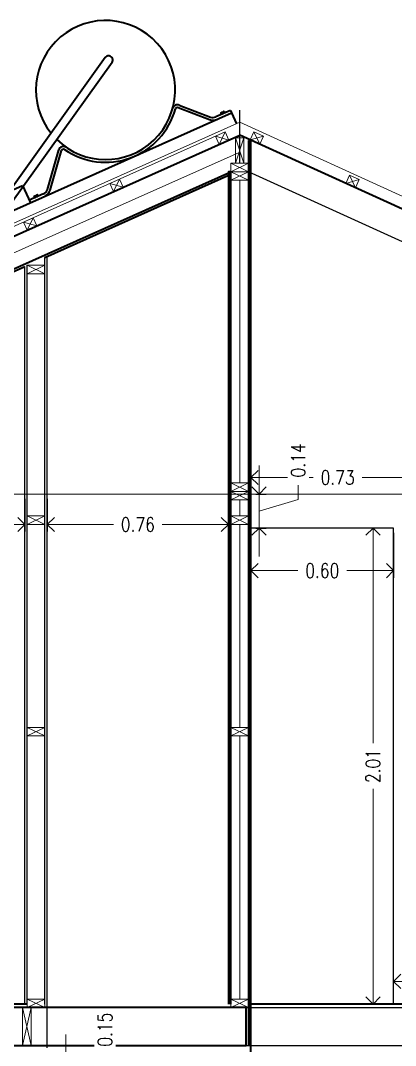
# Model space of a CAD drawing. Header units: inches. Extents: x -102.5 to -49.9, y 36.2 to 69.9.
# Drawn here: x -62.157 to -60.576, y 60.561 to 64.889 of the extents above; entities that cross this region are included whole.
import ezdxf

# ---------------------------------------------------------------- set-up
doc = ezdxf.new("R2010")
doc.units = ezdxf.units.IN
doc.header["$MEASUREMENT"] = 0
doc.layers.get('DEFPOINTS').update_dxf_attribs({"color": 210})
for name, color, linetype, lineweight in [('A-ANNO-DIMS', 3, 'Continuous', 18), ('A-DETL-MBND', 3, 'Continuous', 18), ('A-ELEV-IDEN', 3, 'Continuous', 18), ('A-ELEV-MBE1', 7, 'Continuous', 35), ('A-ELEV-MBE2', 4, 'Continuous', 25), ('A-SECT-MCUT', 7, 'Continuous', 35), ('A-WALL-PATT', 8, 'Continuous', 18), ('A-WALL-STUD', 3, 'Continuous', 18), ('arredi', 7, 'Continuous', 20)]:
    doc.layers.add(name, color=color, linetype=linetype, lineweight=lineweight)
doc.styles.add('E-ROMANS', font='romans.shx', dxfattribs={"width": 0.8})
doc.dimstyles.new('Fabio1', dxfattribs={"dimscale": 0.001, "dimtxt": 60, "dimasz": 60, "dimexe": 30, "dimexo": 20, "dimgap": 30, "dimtad": 0, "dimzin": 0, "dimdsep": 46, "dimtxsty": 'E-ROMANS', "dimblk": 'OPEN90', "dimcen": 90, "dimclrd": 3, "dimclre": 3, "dimclrt": 3, "dimadec": 0, "dimazin": 0, "dimtfac": 1, "dimtmove": 1, "dimatfit": 3, "dimldrblk": 'OPEN90', "dimfxl": 1, "dimtfill": 1, "dimtolj": 1, "dimtzin": 0, "dimlwd": -1, "dimarcsym": 0})

# ---------------------------------------------------------------- blocks, each defined once
blk = doc.blocks.new('_Open90')
at = {"color": 0, "linetype": 'ByBlock', "lineweight": -2}
for p, q in [((0, 0), (-1, 0)), ((-0.5, 0.5), (0, 0)), ((0, 0), (-0.5, -0.5))]:
    blk.add_line(p, q, dxfattribs=at)
blk = doc.blocks.new('*D1451')
at = {"layer": 'A-ANNO-DIMS', "color": 3, "lineweight": -2, "transparency": 16777216}
for p, q in [((-61.1855, 62.7256), (-61.1855, 62.5359)), ((-60.5835, 62.7256), (-60.5835, 62.5359))]:
    blk.add_line(p, q, dxfattribs=at)
at = {"layer": 'A-ANNO-DIMS', "color": 3, "transparency": 16777216}
for p, q in [((-61.1255, 62.5659), (-60.9877, 62.5659)), ((-60.6435, 62.5659), (-60.7814, 62.5659))]:
    blk.add_line(p, q, dxfattribs=at)
at = {"layer": 'DEFPOINTS', "color": 0, "transparency": 16777216}
for p in [(-61.1855, 62.7456), (-60.5835, 62.7456), (-60.5835, 62.5659)]:
    blk.add_point(p, dxfattribs=at)
at = {"layer": 'A-ANNO-DIMS', "color": 3, "transparency": 16777216, "xscale": 0.06, "yscale": 0.06, "zscale": 0.06, "rotation": 180}
blk.add_blockref('_Open90', (-61.1855, 62.5659), dxfattribs=at)
at = {"layer": 'A-ANNO-DIMS', "color": 3, "transparency": 16777216, "xscale": 0.06, "yscale": 0.06, "zscale": 0.06}
blk.add_blockref('_Open90', (-60.5835, 62.5659), dxfattribs=at)
at = {"layer": 'A-ANNO-DIMS', "color": 3, "transparency": 16777216, "insert": (-60.8845, 62.5659), "char_height": 0.06, "attachment_point": 5, "style": 'E-ROMANS', "bg_fill": 3, "box_fill_scale": 1.25, "bg_fill_color": 256, "bg_fill_true_color": 13158600, "bg_fill_transparency": 0}
blk.add_mtext('\\A1;0.60', dxfattribs=at)
blk = doc.blocks.new('*D1452')
at = {"layer": 'A-ANNO-DIMS', "color": 3, "lineweight": -2, "transparency": 16777216}
for p, q in [((-60.6035, 62.7456), (-60.7005, 62.7456)), ((-60.6035, 60.7356), (-60.7005, 60.7356))]:
    blk.add_line(p, q, dxfattribs=at)
at = {"layer": 'A-ANNO-DIMS', "color": 3, "transparency": 16777216}
for p, q in [((-60.6705, 62.6856), (-60.6705, 61.8368)), ((-60.6705, 60.7956), (-60.6705, 61.6443))]:
    blk.add_line(p, q, dxfattribs=at)
at = {"layer": 'DEFPOINTS', "color": 0, "transparency": 16777216}
for p in [(-60.5835, 62.7456), (-60.6705, 60.7356), (-60.5835, 60.7356)]:
    blk.add_point(p, dxfattribs=at)
at = {"layer": 'A-ANNO-DIMS', "color": 3, "transparency": 16777216, "xscale": 0.06, "yscale": 0.06, "zscale": 0.06}
for p, rotation in [((-60.6705, 62.7456), 90), ((-60.6705, 60.7356), 270)]:
    blk.add_blockref('_Open90', p, dxfattribs=dict(at, rotation=rotation))
at = {"layer": 'A-ANNO-DIMS', "color": 3, "transparency": 16777216, "insert": (-60.6705, 61.7406), "char_height": 0.06, "attachment_point": 5, "rotation": 90, "style": 'E-ROMANS', "bg_fill": 3, "box_fill_scale": 1.25, "bg_fill_color": 256, "bg_fill_true_color": 13158600, "bg_fill_transparency": 0}
blk.add_mtext('\\A1;2.01', dxfattribs=at)
blk = doc.blocks.new('*D1447')
at = {"layer": 'A-ANNO-DIMS', "color": 3, "lineweight": -2, "transparency": 16777216}
for p, q in [((-60.5835, 60.7556), (-60.5835, 60.8612)), ((-60.1702, 60.7556), (-60.1702, 60.8612))]:
    blk.add_line(p, q, dxfattribs=at)
at = {"layer": 'A-ANNO-DIMS', "color": 3, "transparency": 16777216}
for p, q in [((-60.5235, 60.8312), (-60.4731, 60.8312)), ((-60.2302, 60.8312), (-60.2806, 60.8312))]:
    blk.add_line(p, q, dxfattribs=at)
at = {"layer": 'DEFPOINTS', "color": 0, "transparency": 16777216}
for p in [(-60.1702, 60.8312), (-60.5835, 60.7356), (-60.1702, 60.7356)]:
    blk.add_point(p, dxfattribs=at)
at = {"layer": 'A-ANNO-DIMS', "color": 3, "transparency": 16777216, "xscale": 0.06, "yscale": 0.06, "zscale": 0.06, "rotation": 180}
blk.add_blockref('_Open90', (-60.5835, 60.8312), dxfattribs=at)
at = {"layer": 'A-ANNO-DIMS', "color": 3, "transparency": 16777216, "xscale": 0.06, "yscale": 0.06, "zscale": 0.06}
blk.add_blockref('_Open90', (-60.1702, 60.8312), dxfattribs=at)
at = {"layer": 'A-ANNO-DIMS', "color": 3, "transparency": 16777216, "insert": (-60.3769, 60.8312), "char_height": 0.06, "attachment_point": 5, "style": 'E-ROMANS', "bg_fill": 3, "box_fill_scale": 1.25, "bg_fill_color": 256, "bg_fill_true_color": 13158600, "bg_fill_transparency": 0}
blk.add_mtext('\\A1;0.41', dxfattribs=at)
blk = doc.blocks.new('*D1448')
at = {"layer": 'A-ANNO-DIMS', "color": 3, "lineweight": -2, "transparency": 16777216}
for p, q in [((-61.1855, 62.9093), (-61.1855, 62.9889)), ((-60.4542, 62.8556), (-60.4542, 62.9889))]:
    blk.add_line(p, q, dxfattribs=at)
at = {"layer": 'A-ANNO-DIMS', "color": 3, "transparency": 16777216}
for p, q in [((-61.1255, 62.9589), (-60.923, 62.9589)), ((-60.5142, 62.9589), (-60.7167, 62.9589))]:
    blk.add_line(p, q, dxfattribs=at)
at = {"layer": 'DEFPOINTS', "color": 0, "transparency": 16777216}
for p in [(-61.1855, 62.9589), (-61.1855, 62.8893), (-60.4542, 62.8356)]:
    blk.add_point(p, dxfattribs=at)
at = {"layer": 'A-ANNO-DIMS', "color": 3, "transparency": 16777216, "xscale": 0.06, "yscale": 0.06, "zscale": 0.06, "rotation": 180}
blk.add_blockref('_Open90', (-61.1855, 62.9589), dxfattribs=at)
at = {"layer": 'A-ANNO-DIMS', "color": 3, "transparency": 16777216, "xscale": 0.06, "yscale": 0.06, "zscale": 0.06}
blk.add_blockref('_Open90', (-60.4542, 62.9589), dxfattribs=at)
at = {"layer": 'A-ANNO-DIMS', "color": 3, "transparency": 16777216, "insert": (-60.8198, 62.9589), "char_height": 0.06, "attachment_point": 5, "style": 'E-ROMANS', "bg_fill": 3, "box_fill_scale": 1.25, "bg_fill_color": 256, "bg_fill_true_color": 13158600, "bg_fill_transparency": 0}
blk.add_mtext('\\A1;0.73', dxfattribs=at)
blk = doc.blocks.new('*D1449')
at = {"layer": 'A-ANNO-DIMS', "color": 3, "transparency": 16777216}
for p, q in [((-61.1511, 62.9493), (-61.1511, 63.0093)), ((-60.9861, 62.8669), (-60.9861, 62.9269)), ((-61.1511, 62.8893), (-61.1511, 62.7456)), ((-61.1511, 62.8893), (-61.1511, 62.7456)), ((-61.1511, 62.8174), (-60.9861, 62.8669)), ((-61.1511, 62.6856), (-61.1511, 62.6256))]:
    blk.add_line(p, q, dxfattribs=at)
at = {"layer": 'A-ANNO-DIMS', "color": 3, "lineweight": -2, "transparency": 16777216}
for p, q in [((-61.1655, 62.8893), (-61.1211, 62.8893)), ((-61.1655, 62.7456), (-61.1211, 62.7456))]:
    blk.add_line(p, q, dxfattribs=at)
at = {"layer": 'DEFPOINTS', "color": 0, "transparency": 16777216}
for p in [(-61.1855, 62.8893), (-61.1855, 62.7456), (-61.1511, 62.7456)]:
    blk.add_point(p, dxfattribs=at)
at = {"layer": 'A-ANNO-DIMS', "color": 3, "transparency": 16777216, "xscale": 0.06, "yscale": 0.06, "zscale": 0.06}
for p, rotation in [((-61.1511, 62.8893), 270), ((-61.1511, 62.7456), 90)]:
    blk.add_blockref('_Open90', p, dxfattribs=dict(at, rotation=rotation))
at = {"layer": 'A-ANNO-DIMS', "color": 3, "transparency": 16777216, "insert": (-60.9861, 63.0312), "char_height": 0.06, "attachment_point": 5, "rotation": 90, "style": 'E-ROMANS', "bg_fill": 3, "box_fill_scale": 1.25, "bg_fill_color": 256, "bg_fill_true_color": 13158600, "bg_fill_transparency": 0}
blk.add_mtext('\\A1;0.14', dxfattribs=at)
blk = doc.blocks.new('*D1433')
at = {"layer": 'A-ANNO-DIMS', "color": 3, "transparency": 16777216}
for p, q in [((-61.9664, 60.5476), (-61.9664, 60.6076)), ((-61.8014, 60.4641), (-61.8014, 60.5241)), ((-61.9664, 60.4876), (-61.9664, 60.3416)), ((-61.9664, 60.4876), (-61.9664, 60.3416)), ((-61.9664, 60.4146), (-61.8014, 60.4641)), ((-61.9664, 60.2816), (-61.9664, 60.2216))]:
    blk.add_line(p, q, dxfattribs=at)
at = {"layer": 'A-ANNO-DIMS', "color": 3, "lineweight": -2, "transparency": 16777216}
for p, q in [((-61.9795, 60.4876), (-61.9364, 60.4876)), ((-61.9795, 60.3416), (-61.9364, 60.3416))]:
    blk.add_line(p, q, dxfattribs=at)
at = {"layer": 'DEFPOINTS', "color": 0, "transparency": 16777216}
for p in [(-61.9995, 60.4876), (-61.9995, 60.3416), (-61.9664, 60.3416)]:
    blk.add_point(p, dxfattribs=at)
at = {"layer": 'A-ANNO-DIMS', "color": 3, "transparency": 16777216, "xscale": 0.06, "yscale": 0.06, "zscale": 0.06}
for p, rotation in [((-61.9664, 60.4876), 270), ((-61.9664, 60.3416), 90)]:
    blk.add_blockref('_Open90', p, dxfattribs=dict(at, rotation=rotation))
at = {"layer": 'A-ANNO-DIMS', "color": 3, "transparency": 16777216, "insert": (-61.8014, 60.6272), "char_height": 0.06, "attachment_point": 5, "rotation": 90, "style": 'E-ROMANS', "bg_fill": 3, "box_fill_scale": 1.25, "bg_fill_color": 256, "bg_fill_true_color": 13158600, "bg_fill_transparency": 0}
blk.add_mtext('\\A1;0.15', dxfattribs=at)
blk = doc.blocks.new('*D1407')
at = {"layer": 'A-ANNO-DIMS', "color": 3, "lineweight": -2, "transparency": 16777216}
for p, q in [((-64.3125, 62.8694), (-64.3125, 62.7306)), ((-62.1395, 62.8693), (-62.1395, 62.7306))]:
    blk.add_line(p, q, dxfattribs=at)
at = {"layer": 'A-ANNO-DIMS', "color": 3, "transparency": 16777216}
for p, q in [((-64.2525, 62.7606), (-63.3291, 62.7606)), ((-62.1995, 62.7606), (-63.1229, 62.7606))]:
    blk.add_line(p, q, dxfattribs=at)
at = {"layer": 'DEFPOINTS', "color": 0, "transparency": 16777216}
for p in [(-64.3125, 62.8894), (-62.1395, 62.8893), (-62.1395, 62.7606)]:
    blk.add_point(p, dxfattribs=at)
at = {"layer": 'A-ANNO-DIMS', "color": 3, "transparency": 16777216, "xscale": 0.06, "yscale": 0.06, "zscale": 0.06, "rotation": 180}
blk.add_blockref('_Open90', (-64.3125, 62.7606), dxfattribs=at)
at = {"layer": 'A-ANNO-DIMS', "color": 3, "transparency": 16777216, "xscale": 0.06, "yscale": 0.06, "zscale": 0.06}
blk.add_blockref('_Open90', (-62.1395, 62.7606), dxfattribs=at)
at = {"layer": 'A-ANNO-DIMS', "color": 3, "transparency": 16777216, "insert": (-63.226, 62.7606), "char_height": 0.06, "attachment_point": 5, "style": 'E-ROMANS', "bg_fill": 3, "box_fill_scale": 1.25, "bg_fill_color": 256, "bg_fill_true_color": 13158600, "bg_fill_transparency": 0}
blk.add_mtext('\\A1;2.17', dxfattribs=at)
blk = doc.blocks.new('*D1408')
at = {"layer": 'A-ANNO-DIMS', "color": 3, "lineweight": -2, "transparency": 16777216}
for p, q in [((-62.0445, 62.8693), (-62.0445, 62.7306)), ((-61.2805, 62.8693), (-61.2805, 62.7305))]:
    blk.add_line(p, q, dxfattribs=at)
at = {"layer": 'A-ANNO-DIMS', "color": 3, "transparency": 16777216}
for p, q in [((-61.9845, 62.7606), (-61.7657, 62.7605)), ((-61.3405, 62.7605), (-61.5594, 62.7605))]:
    blk.add_line(p, q, dxfattribs=at)
at = {"layer": 'DEFPOINTS', "color": 0, "transparency": 16777216}
for p in [(-62.0445, 62.8893), (-61.2805, 62.8893), (-61.2805, 62.7605)]:
    blk.add_point(p, dxfattribs=at)
at = {"layer": 'A-ANNO-DIMS', "color": 3, "transparency": 16777216, "xscale": 0.06, "yscale": 0.06, "zscale": 0.06}
for p, rotation in [((-62.0445, 62.7606), 179.9982215847803), ((-61.2805, 62.7605), 359.9982215847803)]:
    blk.add_blockref('_Open90', p, dxfattribs=dict(at, rotation=rotation))
at = {"layer": 'A-ANNO-DIMS', "color": 3, "transparency": 16777216, "insert": (-61.6625, 62.7605), "char_height": 0.06, "attachment_point": 5, "rotation": 359.9982, "style": 'E-ROMANS', "bg_fill": 3, "box_fill_scale": 1.25, "bg_fill_color": 256, "bg_fill_true_color": 13158600, "bg_fill_transparency": 0}
blk.add_mtext('\\A1;0.76', dxfattribs=at)

msp = doc.modelspace()

# ---------------------------------------------------------------- linework, layer by layer
for p, q in [((-62.0545, 60.7356), (-62.0545, 63.8888)), ((-62.0445, 60.5506), (-62.0445, 63.8933)), ((-62.1395, 60.7356), (-62.1395, 63.8507)), ((-62.1295, 60.7356), (-62.1295, 63.8552)), ((-60.5835, 62.7456), (-61.1855, 62.7456)), ((-60.5835, 60.7356), (-60.5835, 62.7456)), ((-61.1945, 60.7356), (-60.5835, 60.7356)), ((-61.32, 60.5606), (-60.5298, 60.5606))]:
    msp.add_line(p, q)
msp.add_lwpolyline([(-61.233, 64.2866), (-61.233, 64.5099)])
at = {"layer": 'A-DETL-MBND'}
for p, q in [((-64.4115, 63.0369), (-61.233, 64.4595)), ((-61.233, 64.4595), (-58.2694, 63.1051))]:
    msp.add_line(p, q, dxfattribs=at)
at = {"layer": 'A-ELEV-IDEN'}
msp.add_lwpolyline([(-61.2941, 64.4186), (-64.0325, 63.1932)], dxfattribs=at)
at = {"layer": 'A-ELEV-MBE1'}
for p, q in [((-61.8001, 64.7323), (-62.2268, 64.136)), ((-61.7713, 64.7112), (-62.1979, 64.1151)), ((-61.4922, 64.5209), (-61.3602, 64.4705)), ((-61.4881, 64.5317), (-61.3561, 64.4813)), ((-61.2723, 64.5093), (-61.3333, 64.482)), ((-61.3102, 64.4929), (-61.3128, 64.4986)), ((-61.3125, 64.4993), (-61.2991, 64.5053)), ((-61.3072, 64.4943), (-61.3098, 64.5)), ((-61.3014, 64.5037), (-61.2988, 64.498)), ((-61.2984, 64.5051), (-61.2958, 64.4994)), ((-61.2723, 64.5093), (-61.2675, 64.4987)), ((-62.0437, 64.1757), (-61.9961, 64.3432)), ((-62.0326, 64.1725), (-61.9848, 64.3402)), ((-62.0602, 64.1567), (-62.1206, 64.1297)), ((-62.1001, 64.1469), (-62.0867, 64.1529)), ((-62.0948, 64.1418), (-62.0974, 64.1475)), ((-62.089, 64.1513), (-62.0864, 64.1455)), ((-62.086, 64.1526), (-62.0834, 64.1469)), ((-62.1206, 64.1297), (-62.1158, 64.1191)), ((-62.0978, 64.1405), (-62.1003, 64.1462)), ((-61.2805, 62.9006), (-61.2805, 60.7356)), ((-61.2705, 60.7356), (-61.2705, 62.9006)), ((-62.1295, 60.7356), (-64.3135, 60.7356)), ((-62.1295, 60.7356), (-64.3125, 60.7356)), ((-58.2055, 60.7356), (-61.1955, 60.7356))]:
    msp.add_line(p, q, dxfattribs=at)
for points in [[(-64.25, 63.164), (-61.2675, 64.4987)], [(-61.2675, 64.4987), (-61.2471, 64.4531)], [(-64.3635, 63.0035), (-61.233, 64.4043)], [(-58.1805, 63.0151), (-61.233, 64.405)], [(-64.3125, 62.8894), (-61.2705, 64.2506)], [(-62.0555, 63.8883), (-61.2705, 64.2396)], [(-64.0508, 63.3408), (-62.1485, 64.1921)], [(-62.1485, 64.1921), (-62.1158, 64.1191)], [(-64.288, 62.8894), (-62.1395, 63.8507)], [(-64.3995, 60.5606), (-61.2055, 60.5606), (-61.2055, 60.7206), (-64.3995, 60.7206), (-64.3995, 60.5606)]]:
    msp.add_lwpolyline(points, dxfattribs=at)
for centre, radius, start, end in [((-61.7987, 64.5954), 0.2936, 225.5684, 218.4373), ((-61.7857, 64.7218), 0.0178, 323.5018, 144.7184), ((-61.7987, 64.5954), 0.3052, 235.3503, 344.8856), ((-61.4955, 64.5122), 0.0208, 69.1101, 160.1951), ((-61.4955, 64.5122), 0.00927, 69.1393, 157.4318), ((-61.3123, 64.4989), 0.000537, 114.1101, 204.1101), ((-61.3103, 64.4998), 0.000537, 24.1101, 114.1101), ((-61.3093, 64.5002), 0.000537, 114.1101, 204.1101), ((-61.3077, 64.494), 0.000537, 294.1101, 24.1101), ((-61.3067, 64.4945), 0.000537, 204.1101, 294.1101), ((-61.3019, 64.5035), 0.000537, 24.1101, 114.1101), ((-61.3009, 64.5039), 0.000537, 114.1101, 204.1101), ((-61.2989, 64.5048), 0.000537, 24.1101, 114.1101), ((-61.2993, 64.4978), 0.000537, 294.1101, 24.1101), ((-61.2983, 64.4982), 0.000537, 204.1101, 294.1101), ((-61.2963, 64.4991), 0.000537, 294.1101, 24.1101), ((-61.3455, 64.5092), 0.0414, 249.1101, 294.1101), ((-61.3455, 64.5092), 0.0298, 249.1101, 294.1101), ((-61.3097, 64.4931), 0.000537, 204.1101, 294.1101), ((-61.9765, 64.3361), 0.0208, 59.8894, 159.9915), ((-61.9765, 64.3361), 0.00926, 62.3083, 153.6229), ((-62.0978, 64.1473), 0.000537, 24.1101, 114.1101), ((-62.0969, 64.1477), 0.000537, 114.1101, 204.1101), ((-62.0895, 64.151), 0.000537, 24.1101, 114.1101), ((-62.0885, 64.1515), 0.000537, 114.1101, 204.1101), ((-62.0865, 64.1524), 0.000537, 24.1101, 114.1101), ((-62.0724, 64.1839), 0.0298, 294.1101, 344.1101), ((-62.0724, 64.1839), 0.0414, 294.1101, 344.1101), ((-62.0998, 64.1464), 0.000537, 114.1101, 204.1101), ((-62.0973, 64.1407), 0.000537, 204.1101, 294.1101), ((-62.0953, 64.1416), 0.000537, 294.1101, 24.1101), ((-62.0943, 64.142), 0.000537, 204.1101, 294.1101), ((-62.0869, 64.1453), 0.000537, 294.1101, 24.1101), ((-62.0859, 64.1458), 0.000537, 204.1101, 294.1101), ((-62.0839, 64.1467), 0.000537, 294.1101, 24.1101)]:
    msp.add_arc(centre, radius, start, end, dxfattribs=at)
at = {"layer": 'A-ELEV-MBE2'}
for p, q in [((-61.2055, 60.7212), (-58.2055, 60.7212)), ((-61.2055, 60.5612), (-58.2055, 60.5612))]:
    msp.add_line(p, q, dxfattribs=at)
msp.add_lwpolyline([(-58.2055, 62.8892), (-61.1955, 64.2506)], dxfattribs=at)
at = {"layer": 'A-SECT-MCUT'}
for p, q in [((-61.1855, 64.3826), (-61.1955, 64.3826)), ((-61.1855, 64.3826), (-61.1955, 64.3826)), ((-61.2805, 62.9006), (-61.2705, 62.9006))]:
    msp.add_line(p, q, dxfattribs=at)
for points in [[(-61.1955, 64.3826), (-61.1955, 62.8506), (-61.1855, 62.8506), (-61.1855, 64.3826)], [(-61.1955, 62.9006), (-61.1955, 60.5606)], [(-61.1855, 60.5606), (-61.1855, 62.9006)], [(-61.1955, 60.4886), (-61.1955, 58.1106), (-61.1855, 58.1106), (-61.1855, 60.5606)]]:
    msp.add_lwpolyline(points, dxfattribs=at)
msp.add_lwpolyline([(-61.2705, 62.9006), (-61.2705, 64.2506), (-61.2805, 64.2506), (-61.2805, 62.9006)], close=True, dxfattribs=at)
at = {"layer": 'A-WALL-PATT', "ltscale": 0.1}
for p, q in [((-61.233, 62.9366), (-61.233, 64.2146)), ((-61.233, 62.7966), (-61.233, 62.8646)), ((-61.233, 61.9036), (-61.233, 62.7606)), ((-61.233, 60.7566), (-61.233, 61.8676))]:
    msp.add_line(p, q, dxfattribs=at)
at = {"layer": 'A-WALL-PATT', "ltscale": 0.16}
msp.add_lwpolyline([(-62.7579, 63.6535), (-61.2357, 64.3318)], dxfattribs=at)
at = {"layer": 'A-WALL-STUD'}
for p, q in [((-61.3197, 64.3655), (-61.2941, 64.4186)), ((-61.3197, 64.3655), (-61.2941, 64.4186)), ((-61.1478, 64.3662), (-61.173, 64.4194)), ((-61.1478, 64.3662), (-61.173, 64.4194)), ((-61.2786, 64.3839), (-61.3352, 64.4002)), ((-61.2786, 64.3839), (-61.3352, 64.4002)), ((-61.215, 64.2866), (-61.251, 64.3931)), ((-61.215, 64.3931), (-61.251, 64.2866)), ((-61.215, 64.2866), (-61.251, 64.3931)), ((-61.215, 64.3931), (-61.251, 64.2866)), ((-61.1887, 64.3848), (-61.132, 64.4008)), ((-61.1887, 64.3848), (-61.132, 64.4008)), ((-61.1955, 64.2866), (-61.2705, 64.2506)), ((-61.2705, 64.2866), (-61.1955, 64.2506)), ((-61.1955, 64.2866), (-61.2705, 64.2506)), ((-61.2705, 64.2866), (-61.1955, 64.2506)), ((-61.1955, 64.2506), (-61.2705, 64.2146)), ((-61.2705, 64.2506), (-61.1955, 64.2146)), ((-61.1955, 64.2506), (-61.2705, 64.2146)), ((-61.2705, 64.2506), (-61.1955, 64.2146)), ((-60.7448, 64.1827), (-60.77, 64.2359)), ((-61.7239, 64.1846), (-61.7805, 64.2009)), ((-61.7649, 64.1663), (-61.7394, 64.2193)), ((-60.7857, 64.2013), (-60.729, 64.2173)), ((-62.089, 64.0213), (-62.1456, 64.0376)), ((-62.1301, 64.0029), (-62.1045, 64.0559)), ((-62.1295, 63.8552), (-62.0545, 63.8192)), ((-62.0545, 63.8552), (-62.1295, 63.8192)), ((-61.1955, 62.9366), (-61.2705, 62.9006)), ((-61.2705, 62.9366), (-61.1955, 62.9006)), ((-61.1955, 62.9006), (-61.2705, 62.8646)), ((-61.2705, 62.9006), (-61.1955, 62.8646)), ((-62.1295, 62.7606), (-62.0545, 62.7966)), ((-62.0545, 62.7606), (-62.1295, 62.7966)), ((-61.2705, 62.7606), (-61.1955, 62.7966)), ((-61.1955, 62.7606), (-61.2705, 62.7966)), ((-62.1295, 61.8676), (-62.0545, 61.9036)), ((-62.0545, 61.8676), (-62.1295, 61.9036)), ((-61.2705, 61.8676), (-61.1955, 61.9036)), ((-61.1955, 61.8676), (-61.2705, 61.9036)), ((-62.1295, 60.7206), (-62.0545, 60.7566)), ((-62.0545, 60.7206), (-62.1295, 60.7566)), ((-61.2705, 60.7206), (-61.1955, 60.7566)), ((-61.1955, 60.7206), (-61.2705, 60.7566))]:
    msp.add_line(p, q, dxfattribs=at)
for points in [[(-61.3197, 64.3655), (-61.2786, 64.3839), (-61.2941, 64.4186), (-61.3352, 64.4002)], [(-61.3197, 64.3655), (-61.2786, 64.3839), (-61.2941, 64.4186), (-61.3352, 64.4002)], [(-61.1478, 64.3662), (-61.1887, 64.3848), (-61.173, 64.4194), (-61.132, 64.4008)], [(-61.1478, 64.3662), (-61.1887, 64.3848), (-61.173, 64.4194), (-61.132, 64.4008)], [(-61.251, 64.3931), (-61.215, 64.3931), (-61.215, 64.2866), (-61.251, 64.2866)], [(-61.251, 64.3931), (-61.215, 64.3931), (-61.215, 64.2866), (-61.251, 64.2866)], [(-61.1955, 64.2866), (-61.2705, 64.2866), (-61.2705, 64.2506), (-61.1955, 64.2506)], [(-61.1955, 64.2866), (-61.2705, 64.2866), (-61.2705, 64.2506), (-61.1955, 64.2506)], [(-61.1955, 64.2506), (-61.2705, 64.2506), (-61.2705, 64.2146), (-61.1955, 64.2146)], [(-61.1955, 64.2506), (-61.2705, 64.2506), (-61.2705, 64.2146), (-61.1955, 64.2146)], [(-60.7448, 64.1827), (-60.7857, 64.2013), (-60.77, 64.2359), (-60.729, 64.2173)], [(-61.7649, 64.1663), (-61.7239, 64.1846), (-61.7394, 64.2193), (-61.7805, 64.2009)], [(-62.1301, 64.0029), (-62.089, 64.0213), (-62.1045, 64.0559), (-62.1456, 64.0376)], [(-62.0545, 63.8552), (-62.1295, 63.8552), (-62.1295, 63.8192), (-62.0545, 63.8192)], [(-61.1955, 62.9366), (-61.2705, 62.9366), (-61.2705, 62.9006), (-61.1955, 62.9006)], [(-61.1955, 62.9006), (-61.2705, 62.9006), (-61.2705, 62.8646), (-61.1955, 62.8646)], [(-62.1295, 62.7606), (-62.0545, 62.7606), (-62.0545, 62.7966), (-62.1295, 62.7966)], [(-61.2705, 62.7606), (-61.1955, 62.7606), (-61.1955, 62.7966), (-61.2705, 62.7966)], [(-62.1295, 61.8676), (-62.0545, 61.8676), (-62.0545, 61.9036), (-62.1295, 61.9036)], [(-61.2705, 61.8676), (-61.1955, 61.8676), (-61.1955, 61.9036), (-61.2705, 61.9036)], [(-62.1295, 60.7206), (-62.0545, 60.7206), (-62.0545, 60.7566), (-62.1295, 60.7566)], [(-61.2705, 60.7206), (-61.1955, 60.7206), (-61.1955, 60.7566), (-61.2705, 60.7566)]]:
    msp.add_lwpolyline(points, close=True, dxfattribs=at)
for points in [[(-62.1125, 60.7206), (-62.1125, 60.5606), (-62.1485, 60.5606), (-62.1485, 60.7206), (-62.1125, 60.7206)], [(-62.1485, 60.7206), (-62.1125, 60.5606)], [(-62.1125, 60.7206), (-62.1485, 60.5606)]]:
    msp.add_lwpolyline(points, dxfattribs=at)
at = {"layer": 'arredi'}
msp.add_line((-58.2055, 62.8892), (-64.3125, 62.8894), dxfattribs=at)

# ---------------------------------------------------------------- next in the draw order: dimensions: what is measured, and where the dimension line sits
at = {"layer": 'A-ANNO-DIMS'}
for base, p1, p2, picture, middle in [((-61.1855, 62.9589), (-60.4542, 62.8356), (-61.1855, 62.8893), '*D1448', (-60.8198, 62.9589)), ((-62.1395, 62.7606), (-64.3125, 62.8894), (-62.1395, 62.8893), '*D1407', (-63.226, 62.7606)), ((-60.5835, 62.5659), (-61.1855, 62.7456), (-60.5835, 62.7456), '*D1451', (-60.8845, 62.5659))]:
    dim = msp.add_linear_dim(base=base, p1=p1, p2=p2, dimstyle='Fabio1', dxfattribs=at)
    dim.commit()
    dim.dimension.update_dxf_attribs({"geometry": picture, "text_midpoint": middle})
dim = msp.add_aligned_dim(p1=(-62.0445, 62.8893), p2=(-61.2805, 62.8893), distance=-0.1287, dimstyle='Fabio1', dxfattribs=at)
dim.commit()
dim.dimension.update_dxf_attribs({"geometry": '*D1408', "text_midpoint": (-61.6625, 62.7605)})
dim = msp.add_linear_dim(base=(-61.9664, 60.3416), p1=(-61.9995, 60.4876), p2=(-61.9995, 60.3416), angle=90, dimstyle='Fabio1', dxfattribs=at)
dim.commit()
dim.dimension.update_dxf_attribs({"geometry": '*D1433', "text_midpoint": (-61.8014, 60.5541)})

# ---------------------------------------------------------------- next in the draw order: dimensions: what is measured, and where the dimension line sits
for base, p1, p2, picture, middle in [((-61.1511, 62.7456), (-61.1855, 62.8893), (-61.1855, 62.7456), '*D1449', (-60.9861, 62.9569)), ((-60.6705, 60.7356), (-60.5835, 62.7456), (-60.5835, 60.7356), '*D1452', (-60.6705, 61.7406))]:
    dim = msp.add_linear_dim(base=base, p1=p1, p2=p2, angle=90, dimstyle='Fabio1', dxfattribs=at)
    dim.commit()
    dim.dimension.update_dxf_attribs({"geometry": picture, "text_midpoint": middle})

# ---------------------------------------------------------------- next in the draw order: dimensions: what is measured, and where the dimension line sits
dim = msp.add_linear_dim(base=(-60.1702, 60.8312), p1=(-60.5835, 60.7356), p2=(-60.1702, 60.7356), dimstyle='Fabio1', dxfattribs=at)
dim.commit()
dim.dimension.update_dxf_attribs({"geometry": '*D1447', "text_midpoint": (-60.3769, 60.8312)})

doc.saveas('drawing.dxf')
